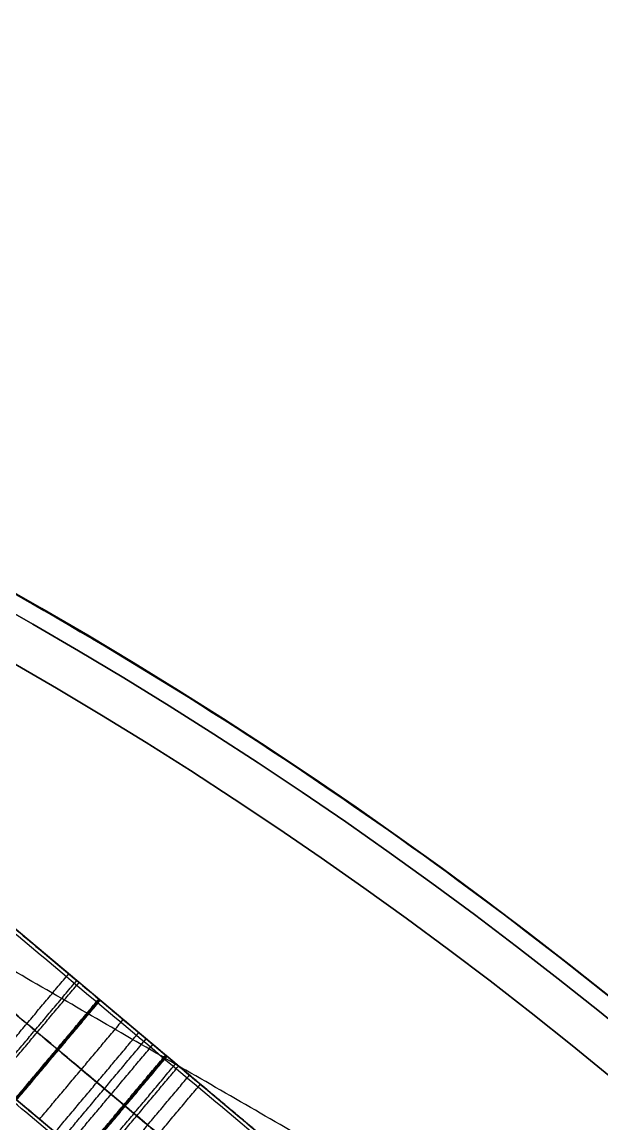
# Model space of a CAD drawing. Header units: millimetres. Extents: x -610 to 610, y -610 to 610.
# Drawn here: x 300.9 to 381.1, y 457.8 to 610.3 of the extents above; entities that cross this region are included whole.
import ezdxf

# ---------------------------------------------------------------- set-up
doc = ezdxf.new("R2010")
doc.units = ezdxf.units.MM
doc.layers.add('base', color=7, linetype='Continuous', true_color=0xffecbc)

msp = doc.modelspace()

# ---------------------------------------------------------------- linework, layer by layer
at = {"layer": 'base'}
for p, q in [((535.93, 286.83, 122.97), (227.78, 545.4, 122.97)), ((524.36, 273.05, 122.97), (216.21, 531.61, 122.97))]:
    msp.add_line(p, q, dxfattribs=at)
at = {"layer": 'base', "extrusion": (0, 0, -1)}
for centre, radius in [((0, 0, 3.53), 610), ((0, 0, 4.53), 610), ((0, 0, -2.48), 607.51), ((0, 0, 10.54), 607.51), ((0, 0, -4.97), 601.5), ((0, 0, 13.03), 601.5)]:
    msp.add_circle(centre, radius, dxfattribs=at)
at = {"layer": 'base'}
for centre, radius in [((0, 0, 249.47), 610), ((0, 0, 250.47), 610), ((0, 0, 243.46), 607.51), ((0, 0, 256.48), 607.51), ((0, 0, 240.97), 601.5), ((0, 0, 258.97), 601.5)]:
    msp.add_circle(centre, radius, dxfattribs=at)
for points, weights, degree, knots in [([(-495.2, -356.2, -4.03), (-851.4, 139, -4.03), (-356.2, 495.2, -4.03), (139, 851.4, -4.03), (495.2, 356.2, -4.03), (851.4, -139, -4.03), (356.2, -495.2, -4.03), (-139, -851.4, -4.03), (-495.2, -356.2, -4.03)], [1, 0.707106781187, 1, 0.707106781187, 1, 0.707106781187, 1, 0.707106781187, 1], 2, [0, 0, 0, 958.185759, 958.185759, 1916.371519, 1916.371519, 2874.557278, 2874.557278, 3832.743037, 3832.743037, 3832.743037]), ([(-610, 0, 249.97), (-610, -610, 249.97), (0, -610, 249.97), (610, -610, 249.97), (610, 0, 249.97), (610, 610, 249.97), (0, 610, 249.97), (-610, 610, 249.97), (-610, 0, 249.97)], [1, 0.707106781187, 1, 0.707106781187, 1, 0.707106781187, 1, 0.707106781187, 1], 2, [0, 0, 0, 958.185759, 958.185759, 1916.371519, 1916.371519, 2874.557278, 2874.557278, 3832.743037, 3832.743037, 3832.743037]), ([(32.65, -544.76, 240.97), (-510.36, -577.3, 240.97), (-544.65, -34.4, 240.97), (-578.93, 508.51, 240.97), (-36.14, 544.54, 240.97), (506.65, 580.56, 240.97), (544.42, 37.89, 240.97), (582.18, -504.79, 240.97), (39.63, -544.29, 240.97)], [1, 0.708239625255, 1, 0.708239625255, 1, 0.708239625255, 1, 0.708239625255, 1], 2, [654.018286, 654.018286, 654.018286, 1509.504571, 1509.504571, 2364.990855, 2364.990855, 3220.47714, 3220.47714, 4075.963425, 4075.963425, 4075.963425]), ([(32.65, -544.76, 244.97), (-510.36, -577.3, 244.97), (-544.65, -34.4, 244.97), (-578.93, 508.51, 244.97), (-36.14, 544.54, 244.97), (506.65, 580.56, 244.97), (544.42, 37.89, 244.97), (582.18, -504.79, 244.97), (39.63, -544.29, 244.97)], [1, 0.708239625255, 1, 0.708239625255, 1, 0.708239625255, 1, 0.708239625255, 1], 2, [654.018286, 654.018286, 654.018286, 1509.504571, 1509.504571, 2364.990855, 2364.990855, 3220.47714, 3220.47714, 4075.963425, 4075.963425, 4075.963425]), ([(32.65, -544.76, 242.97), (-510.36, -577.3, 242.97), (-544.65, -34.4, 242.97), (-578.93, 508.51, 242.97), (-36.14, 544.54, 242.97), (506.65, 580.56, 242.97), (544.42, 37.89, 242.97), (582.18, -504.79, 242.97), (39.63, -544.29, 242.97)], [1, 0.708239625255, 1, 0.708239625255, 1, 0.708239625255, 1, 0.708239625255, 1], 2, [654.018286, 654.018286, 654.018286, 1509.504571, 1509.504571, 2364.990855, 2364.990855, 3220.47714, 3220.47714, 4075.963425, 4075.963425, 4075.963425]), ([(311.56, 475.1, 195.95), (310.72, 475.81, 196.71), (309.7, 476.66, 196.78), (308.8, 477.42, 196.16), (307.9, 478.18, 195.54), (307.37, 478.62, 194.4), (307.37, 478.62, 193.07)], [1, 0.904194111672, 0.904194111672, 1, 0.904194111672, 0.904194111672, 1], 3, [1796.461563, 1796.461563, 1796.461563, 1796.461563, 1800.260818, 1800.260818, 1800.260818, 1804.060074, 1804.060074, 1804.060074, 1804.060074]), ([(305.78, 468.2, 195.95), (304.94, 468.91, 196.71), (303.92, 469.77, 196.78), (303.01, 470.52, 196.16), (302.11, 471.28, 195.54), (301.58, 471.72, 194.4), (301.58, 471.72, 193.07)], [1, 0.904194111672, 0.904194111672, 1, 0.904194111672, 0.904194111672, 1], 3, [1796.461563, 1796.461563, 1796.461563, 1796.461563, 1800.260818, 1800.260818, 1800.260818, 1804.060074, 1804.060074, 1804.060074, 1804.060074]), ([(320.77, 467.37, 196.57), (320.12, 467.92, 196.57), (319.51, 468.43, 196.27), (319.02, 468.84, 195.71), (318.42, 469.34, 195.04), (318.09, 469.62, 194.1), (318.09, 469.62, 193.07)], [1, 0.958191499078, 0.958191499078, 1, 0.939486608202, 0.939486608202, 1], 3, [1779.071465, 1779.071465, 1779.071465, 1779.071465, 1781.563692, 1781.563692, 1781.563692, 1784.569251, 1784.569251, 1784.569251, 1784.569251]), ([(336.52, 454.16, 185.33), (331.74, 458.17, 188.93), (326.96, 462.18, 192.54), (322.18, 466.19, 196.14), (321.81, 466.5, 196.42), (321.4, 466.84, 196.57), (320.98, 467.2, 196.57)], [1, 1, 1, 1, 0.976658867519, 0.976658867519, 1], 3, [1777.788717, 1777.788717, 1777.788717, 1777.788717, 1778.788717, 1778.788717, 1778.788717, 1779.030416, 1779.030416, 1779.030416, 1779.030416]), ([(314.99, 460.48, 196.57), (314.34, 461.02, 196.57), (313.73, 461.53, 196.27), (313.24, 461.95, 195.71), (312.64, 462.45, 195.04), (312.31, 462.73, 194.1), (312.31, 462.73, 193.07)], [1, 0.958191499078, 0.958191499078, 1, 0.939486608202, 0.939486608202, 1], 3, [1779.071465, 1779.071465, 1779.071465, 1779.071465, 1781.563692, 1781.563692, 1781.563692, 1784.569251, 1784.569251, 1784.569251, 1784.569251]), ([(325.58, 463.34, 140.12), (327.96, 461.34, 138.24), (330.74, 459.01, 138.07), (333.24, 456.91, 139.64), (335.75, 454.81, 141.22), (337.37, 453.44, 144.17), (337.73, 453.14, 147.77)], [1, 0.919341741165, 0.919341741165, 1, 0.919341741165, 0.919341741165, 1], 3, [1721.078293, 1721.078293, 1721.078293, 1721.078293, 1731.515572, 1731.515572, 1731.515572, 1741.952851, 1741.952851, 1741.952851, 1741.952851]), ([(330.73, 447.26, 185.33), (325.96, 451.27, 188.93), (321.18, 455.28, 192.54), (316.4, 459.29, 196.14), (316.03, 459.6, 196.42), (315.62, 459.95, 196.57), (315.19, 460.3, 196.57)], [1, 1, 1, 1, 0.976658867519, 0.976658867519, 1], 3, [1777.788717, 1777.788717, 1777.788717, 1777.788717, 1778.788717, 1778.788717, 1778.788717, 1779.030416, 1779.030416, 1779.030416, 1779.030416])]:
    msp.add_rational_spline(points, weights, degree=degree, knots=knots, dxfattribs=at)
for points, degree in [([(458.17, 387.57, 240.97), (282.37, 489.07, 240.97), (106.57, 590.57, 240.97)], 2), ([(458.17, 387.57, 244.97), (282.37, 489.07, 244.97), (106.57, 590.57, 244.97)], 2), ([(458.17, 387.57, 242.97), (282.37, 489.07, 242.97), (106.57, 590.57, 242.97)], 2), ([(206.86, 562.33, 4.97), (362.36, 431.84, 4.97), (517.87, 301.36, 4.97)], 2), ([(206.86, 562.33, 0.97), (362.36, 431.84, 0.97), (517.87, 301.36, 0.97)], 2), ([(206.86, 562.33, 2.97), (362.36, 431.84, 2.97), (517.87, 301.36, 2.97)], 2), ([(507.02, 311.09, 0.97), (362.58, 432.29, 0.97), (218.14, 553.49, 0.97)], 2), ([(501.23, 304.2, 0.97), (356.79, 425.4, 0.97), (212.36, 546.6, 0.97)], 2), ([(502.95, 290.38, 4.97), (350.79, 418.06, 4.97), (198.63, 545.73, 4.97)], 2), ([(502.95, 290.38, 0.97), (350.79, 418.06, 0.97), (198.63, 545.73, 0.97)], 2), ([(502.95, 290.38, 2.97), (350.79, 418.06, 2.97), (198.63, 545.73, 2.97)], 2), ([(227.78, 545.4, 244.97), (377.9, 419.44, 244.97), (528.02, 293.47, 244.97)], 2), ([(495.45, 297.3, 0.97), (351.01, 418.5, 0.97), (206.57, 539.7, 0.97)], 2), ([(221.99, 538.51, 244.97), (372.11, 412.54, 244.97), (522.23, 286.58, 244.97)], 2), ([(216.21, 531.61, 244.97), (366.33, 405.65, 244.97), (516.45, 279.68, 244.97)], 2), ([(295.8, 464.83, 159.95), (301.58, 471.72, 159.95), (307.37, 478.62, 159.95)], 2), ([(295.8, 464.83, 193.07), (301.58, 471.72, 193.07), (307.37, 478.62, 193.07)], 2), ([(295.8, 464.83, 161.45), (301.58, 471.72, 161.45), (307.37, 478.62, 161.45)], 2), ([(296.91, 463.9, 154.58), (302.69, 470.79, 154.58), (308.48, 477.69, 154.58)], 2), ([(297.23, 463.63, 196.16), (303.01, 470.52, 196.16), (308.8, 477.42, 196.16)], 2), ([(299.97, 461.33, 150.7), (305.75, 468.23, 150.7), (311.54, 475.12, 150.7)], 2), ([(299.99, 461.31, 195.95), (305.78, 468.2, 195.95), (311.56, 475.1, 195.95)], 2), ([(300.08, 461.24, 195.88), (305.86, 468.13, 195.88), (311.65, 475.03, 195.88)], 2), ([(300.17, 461.16, 195.81), (305.95, 468.06, 195.81), (311.74, 474.95, 195.81)], 2), ([(311.54, 475.12, 150.7), (315.22, 472.03, 147.93), (318.89, 468.95, 145.16), (322.57, 465.86, 142.39)], 3), ([(318.09, 469.62, 191.02), (315.97, 471.4, 192.62), (313.86, 473.18, 194.21), (311.74, 474.95, 195.81)], 3), ([(303.34, 458.5, 193.42), (309.13, 465.39, 193.42), (314.91, 472.29, 193.42)], 2), ([(305.49, 456.7, 146.55), (311.27, 463.6, 146.55), (317.06, 470.49, 146.55)], 2), ([(305.75, 468.23, 150.7), (309.43, 465.14, 147.93), (313.11, 462.05, 145.16), (316.79, 458.96, 142.39)], 3), ([(306.52, 455.83, 193.07), (312.31, 462.73, 193.07), (318.09, 469.62, 193.07)], 2), ([(306.52, 455.83, 191.02), (312.31, 462.73, 191.02), (318.09, 469.62, 191.02)], 2), ([(306.52, 455.83, 192.04), (312.31, 462.73, 192.04), (318.09, 469.62, 192.04)], 2), ([(307.45, 455.05, 195.71), (313.24, 461.95, 195.71), (319.02, 468.84, 195.71)], 2), ([(318.09, 469.62, 193.07), (318.09, 469.62, 192.38), (318.09, 469.62, 191.7), (318.09, 469.62, 191.02)], 3), ([(312.31, 462.73, 191.02), (310.19, 464.5, 192.62), (308.07, 466.28, 194.21), (305.95, 468.06, 195.81)], 3), ([(309.2, 453.58, 196.57), (314.99, 460.48, 196.57), (320.77, 467.37, 196.57)], 2), ([(309.31, 453.5, 196.57), (315.09, 460.39, 196.57), (320.88, 467.28, 196.57)], 2), ([(309.41, 453.41, 196.57), (315.19, 460.3, 196.57), (320.98, 467.2, 196.57)], 2), ([(320.98, 467.2, 196.57), (320.91, 467.26, 196.57), (320.84, 467.31, 196.57), (320.77, 467.37, 196.57)], 3), ([(310.61, 452.4, 196.14), (316.4, 459.29, 196.14), (322.18, 466.19, 196.14)], 2), ([(311, 452.07, 142.39), (316.79, 458.96, 142.39), (322.57, 465.86, 142.39)], 2), ([(322.57, 465.86, 142.39), (323.58, 465.02, 141.63), (324.58, 464.18, 140.87), (325.58, 463.34, 140.12)], 3), ([(312.51, 450.81, 141.25), (318.29, 457.7, 141.25), (324.08, 464.6, 141.25)], 2), ([(312.31, 462.73, 193.07), (312.31, 462.73, 192.38), (312.31, 462.73, 191.7), (312.31, 462.73, 191.02)], 3), ([(314.01, 449.55, 140.12), (319.8, 456.44, 140.12), (325.58, 463.34, 140.12)], 2), ([(299.97, 461.33, 150.7), (303.65, 458.25, 147.93), (307.32, 455.16, 145.16), (311, 452.07, 142.39)], 3), ([(306.52, 455.83, 191.02), (304.4, 457.61, 192.62), (302.29, 459.39, 194.21), (300.17, 461.16, 195.81)], 3), ([(315.19, 460.3, 196.57), (315.12, 460.36, 196.57), (315.06, 460.42, 196.57), (314.99, 460.48, 196.57)], 3), ([(316.79, 458.96, 142.39), (317.79, 458.12, 141.63), (318.79, 457.28, 140.87), (319.8, 456.44, 140.12)], 3)]:
    msp.add_open_spline(points, degree=degree, dxfattribs=at)
for points, weights in [([(307.37, 478.62, 159.95), (307.36, 478.63, 156.01), (308.89, 477.34, 152.61), (311.54, 475.12, 150.7)], [1, 0.906450249511, 0.906450249511, 1]), ([(311.74, 474.95, 195.81), (311.68, 475, 195.86), (311.62, 475.05, 195.9), (311.56, 475.1, 195.95)], [1, 0.999510994362, 0.999510994362, 1]), ([(301.58, 471.72, 159.95), (301.57, 471.74, 156.01), (303.1, 470.45, 152.61), (305.75, 468.23, 150.7)], [1, 0.906450249511, 0.906450249511, 1]), ([(305.95, 468.06, 195.81), (305.89, 468.11, 195.86), (305.83, 468.16, 195.9), (305.78, 468.2, 195.95)], [1, 0.999510994362, 0.999510994362, 1])]:
    msp.add_rational_spline(points, weights, degree=3, dxfattribs=at)
for points in [[(307.37, 478.62, 193.07), (307.37, 478.62, 182.53), (307.37, 478.62, 171.99), (307.37, 478.62, 161.45), (307.37, 478.62, 160.95), (307.37, 478.62, 160.45), (307.37, 478.62, 159.95)], [(301.58, 471.72, 193.07), (301.58, 471.72, 182.53), (301.58, 471.72, 171.99), (301.58, 471.72, 161.45), (301.58, 471.72, 160.95), (301.58, 471.72, 160.45), (301.58, 471.72, 159.95)]]:
    msp.add_open_spline(points, degree=3, knots=[1804.060074, 1804.060074, 1804.060074, 1804.060074, 1835.675673, 1835.675673, 1835.675673, 1837.175384, 1837.175384, 1837.175384, 1837.175384], dxfattribs=at)

doc.saveas('drawing.dxf')
